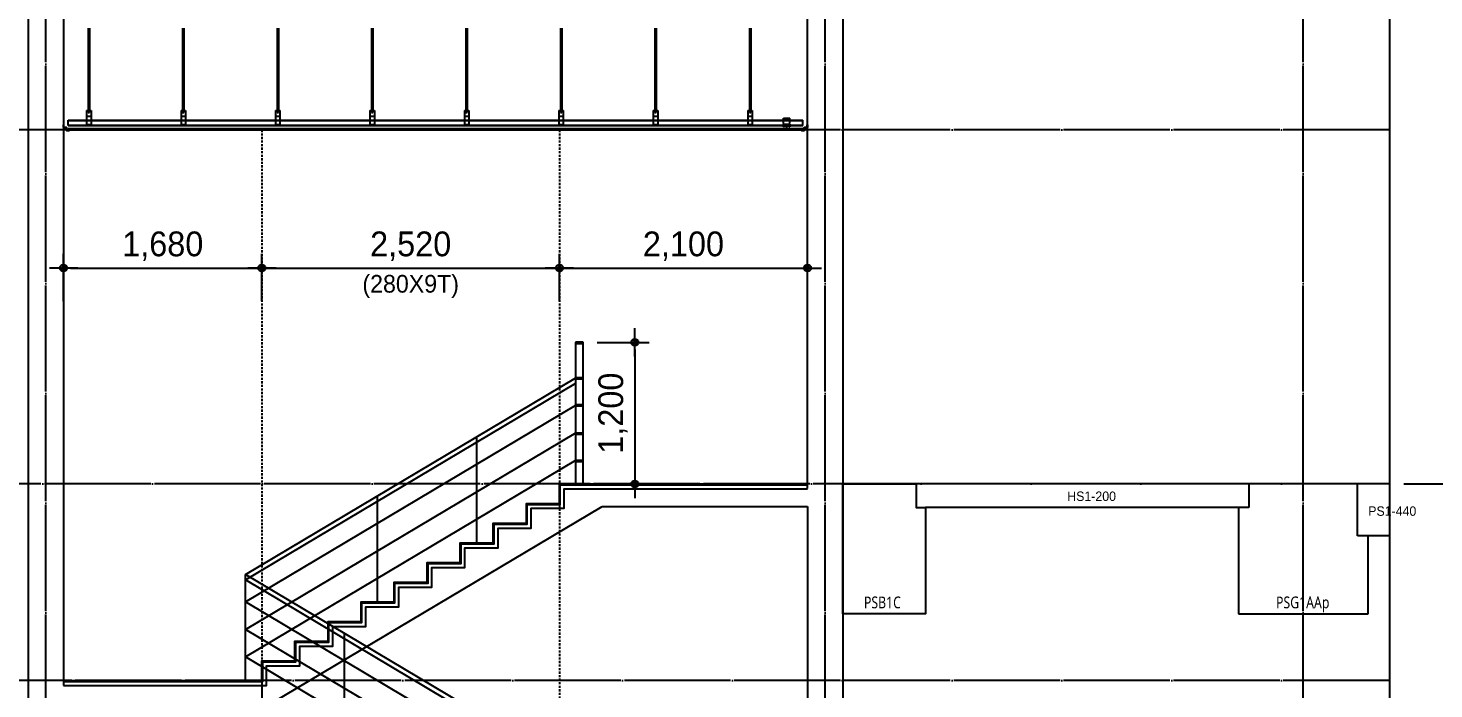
# Model space of a CAD drawing. Header units: millimetres. Extents: x 11948722 to 13111668, y -10771712 to -10232988.
# Drawn here: x 12378566 to 12390472, y -10473440 to -10467841 of the extents above; entities that cross this region are included whole.
import ezdxf
from ezdxf.enums import TextEntityAlignment as Align

# ---------------------------------------------------------------- set-up
doc = ezdxf.new("R2010")
doc.units = ezdxf.units.MM
doc.header["$LTSCALE"] = 150
doc.header["$MEASUREMENT"] = 0
for name, pattern in [('CEN', [6.2, 6, -0.1, 0, -0.1]), ('Xref-계단단면도$0$H', [1, 0.6, -0.4]), ('Xref-계단단면도$0$HIDDEN', [0.375, 0.25, -0.125])]:
    doc.linetypes.add(name, pattern=pattern)
doc.layers.get('0').update_dxf_attribs({"linetype": 'CONTINUOUS'})
doc.layers.get('Defpoints').update_dxf_attribs({"color": 117, "linetype": 'CONTINUOUS'})
for name, color, linetype in [('A-중심선', 10, 'CEN'), ('CON-C', 2, 'CONTINUOUS'), ('ELE-8', 8, 'CONTINUOUS'), ('Xref-계단단면도$0$3 dim0', 7, 'CONTINUOUS'), ('Xref-계단단면도$0$4', 4, 'CONTINUOUS'), ('Xref-계단단면도$0$8', 8, 'CONTINUOUS'), ('Xref-계단단면도$0$A-CEIL', 6, 'CONTINUOUS'), ('Xref-계단단면도$0$A-DIM', 7, 'CONTINUOUS'), ('Xref-계단단면도$0$FIN', 5, 'CONTINUOUS')]:
    doc.layers.add(name, color=color, linetype=linetype)
doc.styles.get("Standard").update_dxf_attribs({"font": 'NanumGothic.ttf'})
doc.styles.add('Xref-계단단면도$0$나눔고딕 Se', font='')
doc.styles.add('Xref-계단단면도$0$돋움', font='')
doc.styles.get('Xref-계단단면도$0$나눔고딕 Se').set_extended_font_data('Dotum')
doc.styles.get('Xref-계단단면도$0$돋움').set_extended_font_data('Dotum')
doc.dimstyles.new('Xref-계단단면도$0$A1-100', dxfattribs={"dimtxt": 3, "dimasz": 1, "dimexe": 2, "dimexo": 2, "dimgap": 1, "dimtad": 1, "dimdec": 0, "dimzin": 12, "dimdsep": 46, "dimlunit": 6, "dimtxsty": 'Xref-계단단면도$0$나눔고딕 Se', "dimblk1": 'Xref-계단단면도$0$DIMDOT', "dimblk2": 'Xref-계단단면도$0$DIMDOT', "dimsah": 1, "dimcen": -1, "dimdle": 2, "dimclrd": 256, "dimclre": 256, "dimclrt": 3, "dimadec": 0, "dimazin": 0, "dimtfac": 1, "dimtdec": 0, "dimtix": 1, "dimtmove": 2, "dimatfit": 3, "dimldrblk": 'Xref-계단단면도$0$DIMDOT', "dimfxl": 1, "dimtvp": 1, "dimtolj": 1, "dimtzin": 12, "dimlwd": -1, "dimlwe": -1, "dimarcsym": 0})

# ---------------------------------------------------------------- blocks, each defined once
blk = doc.blocks.new('Xref-계단단면도$0$DIMDOT')
at = {"color": 0}
blk.add_line((-2, 0), (2, 0), dxfattribs=at)
for radius in [0.5, 0.25]:
    blk.add_circle((0, 0), radius, dxfattribs=at)
blk = doc.blocks.new('*D551')
at = {"layer": 'Defpoints', "color": 0, "ltscale": 1200}
for p in [(12390096, -10471704), (12390096, -10481704), (12393096, -10481704)]:
    blk.add_point(p, dxfattribs=at)
at = {"layer": 'Xref-계단단면도$0$3 dim0'}
for p, q in [((12390216, -10471704), (12393216, -10471704)), ((12393096, -10471764), (12393096, -10481644)), ((12390216, -10481704), (12393216, -10481704))]:
    blk.add_line(p, q, dxfattribs=at)
at = {"layer": 'Xref-계단단면도$0$3 dim0', "ltscale": 1200, "xscale": 60, "yscale": 60, "zscale": 60}
for p, rotation in [((12393096, -10471704), 90), ((12393096, -10481704), 270)]:
    blk.add_blockref('Xref-계단단면도$0$DIMDOT', p, dxfattribs=dict(at, rotation=rotation))
at = {"layer": 'Xref-계단단면도$0$3 dim0', "color": 3, "ltscale": 1200, "insert": (12392911, -10476704), "char_height": 210, "attachment_point": 5, "rotation": 90, "style": 'Xref-계단단면도$0$나눔고딕 Se'}
blk.add_mtext('\\A1;10,000', dxfattribs=at)
blk = doc.blocks.new('*D541')
at = {"layer": 'Defpoints', "color": 0, "ltscale": 1200}
for p in [(12390096, -10461704), (12393696, -10461704), (12390096, -10491704)]:
    blk.add_point(p, dxfattribs=at)
at = {"layer": 'Xref-계단단면도$0$3 dim0'}
for p, q in [((12390216, -10461704), (12393816, -10461704)), ((12393696, -10491644), (12393696, -10461764)), ((12390216, -10491704), (12393816, -10491704))]:
    blk.add_line(p, q, dxfattribs=at)
at = {"layer": 'Xref-계단단면도$0$3 dim0', "ltscale": 1200, "xscale": 60, "yscale": 60, "zscale": 60}
for p, rotation in [((12393696, -10461704), 90), ((12393696, -10491704), 270)]:
    blk.add_blockref('Xref-계단단면도$0$DIMDOT', p, dxfattribs=dict(at, rotation=rotation))
at = {"layer": 'Xref-계단단면도$0$3 dim0', "color": 3, "ltscale": 1200, "insert": (12393511, -10476704), "char_height": 210, "attachment_point": 5, "rotation": 90, "style": 'Xref-계단단면도$0$나눔고딕 Se'}
blk.add_mtext('\\A1;30,000', dxfattribs=at)
blk = doc.blocks.new('*D544')
at = {"layer": 'Defpoints', "color": 0, "ltscale": 1200}
for p in [(12390096, -10461704), (12393096, -10461704), (12390096, -10471704)]:
    blk.add_point(p, dxfattribs=at)
at = {"layer": 'Xref-계단단면도$0$3 dim0'}
for p, q in [((12390216, -10461704), (12393216, -10461704)), ((12393096, -10471644), (12393096, -10461764)), ((12390216, -10471704), (12393216, -10471704))]:
    blk.add_line(p, q, dxfattribs=at)
at = {"layer": 'Xref-계단단면도$0$3 dim0', "ltscale": 1200, "xscale": 60, "yscale": 60, "zscale": 60}
for p, rotation in [((12393096, -10461704), 90), ((12393096, -10471704), 270)]:
    blk.add_blockref('Xref-계단단면도$0$DIMDOT', p, dxfattribs=dict(at, rotation=rotation))
at = {"layer": 'Xref-계단단면도$0$3 dim0', "color": 3, "ltscale": 1200, "insert": (12392911, -10466704), "char_height": 210, "attachment_point": 5, "rotation": 90, "style": 'Xref-계단단면도$0$나눔고딕 Se'}
blk.add_mtext('\\A1;10,000', dxfattribs=at)
blk = doc.blocks.new('*D575')
at = {"layer": 'Defpoints', "color": 0, "ltscale": 1200}
for p in [(12380546, -10469874), (12378866, -10470274), (12380546, -10470274)]:
    blk.add_point(p, dxfattribs=at)
at = {"layer": 'Xref-계단단면도$0$3 dim0'}
for p, q in [((12378866, -10470154), (12378866, -10469754)), ((12380546, -10470154), (12380546, -10469754)), ((12378926, -10469874), (12380486, -10469874))]:
    blk.add_line(p, q, dxfattribs=at)
at = {"layer": 'Xref-계단단면도$0$3 dim0', "ltscale": 1200, "xscale": 60, "yscale": 60, "zscale": 60, "rotation": 180}
blk.add_blockref('Xref-계단단면도$0$DIMDOT', (12378866, -10469874), dxfattribs=at)
at = {"layer": 'Xref-계단단면도$0$3 dim0', "ltscale": 1200, "xscale": 60, "yscale": 60, "zscale": 60}
blk.add_blockref('Xref-계단단면도$0$DIMDOT', (12380546, -10469874), dxfattribs=at)
at = {"layer": 'Xref-계단단면도$0$3 dim0', "color": 3, "ltscale": 1200, "insert": (12379706, -10469689), "char_height": 210, "attachment_point": 5, "style": 'Xref-계단단면도$0$나눔고딕 Se'}
blk.add_mtext('\\A1;1,680', dxfattribs=at)
blk = doc.blocks.new('*D576')
at = {"layer": 'Defpoints', "color": 0, "ltscale": 1200}
for p in [(12383066, -10469874), (12380546, -10470274), (12383066, -10470274)]:
    blk.add_point(p, dxfattribs=at)
at = {"layer": 'Xref-계단단면도$0$3 dim0'}
for p, q in [((12380546, -10470154), (12380546, -10469754)), ((12383066, -10470154), (12383066, -10469754)), ((12380606, -10469874), (12383006, -10469874))]:
    blk.add_line(p, q, dxfattribs=at)
at = {"layer": 'Xref-계단단면도$0$3 dim0', "ltscale": 1200, "xscale": 60, "yscale": 60, "zscale": 60, "rotation": 180}
blk.add_blockref('Xref-계단단면도$0$DIMDOT', (12380546, -10469874), dxfattribs=at)
at = {"layer": 'Xref-계단단면도$0$3 dim0', "ltscale": 1200, "xscale": 60, "yscale": 60, "zscale": 60}
blk.add_blockref('Xref-계단단면도$0$DIMDOT', (12383066, -10469874), dxfattribs=at)
at = {"layer": 'Xref-계단단면도$0$3 dim0', "color": 3, "ltscale": 1200, "char_height": 210, "attachment_point": 5, "style": 'Xref-계단단면도$0$나눔고딕 Se'}
for s, insert in [('\\A1;2,520', (12381806, -10469689)), ('\\H0.714286x;(280X9T)', (12381806, -10470030))]:
    blk.add_mtext(s, dxfattribs=dict(at, insert=insert))
blk = doc.blocks.new('*D577')
at = {"layer": 'Defpoints', "color": 0, "ltscale": 1200}
for p in [(12385166, -10469874), (12383066, -10470274), (12385166, -10470274)]:
    blk.add_point(p, dxfattribs=at)
at = {"layer": 'Xref-계단단면도$0$3 dim0'}
for p, q in [((12383066, -10470154), (12383066, -10469754)), ((12385166, -10470154), (12385166, -10469754)), ((12383126, -10469874), (12385106, -10469874))]:
    blk.add_line(p, q, dxfattribs=at)
at = {"layer": 'Xref-계단단면도$0$3 dim0', "ltscale": 1200, "xscale": 60, "yscale": 60, "zscale": 60, "rotation": 180}
blk.add_blockref('Xref-계단단면도$0$DIMDOT', (12383066, -10469874), dxfattribs=at)
at = {"layer": 'Xref-계단단면도$0$3 dim0', "ltscale": 1200, "xscale": 60, "yscale": 60, "zscale": 60}
blk.add_blockref('Xref-계단단면도$0$DIMDOT', (12385166, -10469874), dxfattribs=at)
at = {"layer": 'Xref-계단단면도$0$3 dim0', "color": 3, "ltscale": 1200, "insert": (12384116, -10469689), "char_height": 210, "attachment_point": 5, "style": 'Xref-계단단면도$0$나눔고딕 Se'}
blk.add_mtext('\\A1;2,100', dxfattribs=at)
blk = doc.blocks.new('PSB1C')
at = {"layer": 'CON-C', "ltscale": 1200, "flags": 128}
blk.add_lwpolyline([(-350, 0), (-350, 1100), (270, 1100), (270, 900), (350, 900), (350, 0)], close=True, dxfattribs=at)
at = {"layer": 'Defpoints', "color": 1, "width": 0.8}
blk.add_text('PSB1C', height=99.8, dxfattribs=at).set_placement((-171, 96), align=Align.MIDDLE_LEFT)
blk = doc.blocks.new('PSG1AAp')
at = {"layer": 'CON-C', "ltscale": 1200}
for p, q in [((460, 1100), (-460, 1100)), ((-460, 1100), (-460, 900)), ((460, 660), (460, 1100)), ((-550, 900), (-550, 0)), ((-460, 900), (-550, 900)), ((550, 660), (460, 660)), ((550, 0), (550, 660)), ((-550, 0), (550, 0))]:
    blk.add_line(p, q, dxfattribs=at)
at = {"layer": 'Defpoints', "color": 1, "width": 0.8}
blk.add_text('PSG1AAp', height=99.8, dxfattribs=at).set_placement((-231, 96), align=Align.MIDDLE_LEFT)
blk = doc.blocks.new('zw$3F14')
at = {"layer": 'Xref-계단단면도$0$A-CEIL', "ltscale": 1200}
for p, q in [((0, 0), (0, 1200)), ((60, 0), (60, 1200))]:
    blk.add_line(p, q, dxfattribs=at)
at = {"layer": 'Xref-계단단면도$0$A-CEIL', "color": 4, "ltscale": 1200}
for points in [[(60, 1200), (0, 1200), (0, 1191), (60, 1191)], [(60, 900), (0, 900), (0, 891), (60, 891)], [(60, 670), (0, 670), (0, 661), (60, 661)], [(60, 430), (0, 430), (0, 421), (60, 421)], [(60, 200), (0, 200), (0, 191), (60, 191)]]:
    blk.add_lwpolyline(points, close=True, dxfattribs=at)
blk = doc.blocks.new('*D3501')
at = {"layer": 'Defpoints', "color": 0, "ltscale": 1200}
for p in [(12383266, -10470504), (12383266, -10471704), (12383705, -10471704)]:
    blk.add_point(p, dxfattribs=at)
at = {"layer": 'Xref-계단단면도$0$3 dim0'}
for p, q in [((12383386, -10470504), (12383825, -10470504)), ((12383705, -10470564), (12383705, -10471644)), ((12383386, -10471704), (12383825, -10471704))]:
    blk.add_line(p, q, dxfattribs=at)
at = {"layer": 'Xref-계단단면도$0$3 dim0', "ltscale": 1200, "xscale": 60, "yscale": 60, "zscale": 60}
for p, rotation in [((12383705, -10470504), 90), ((12383705, -10471704), 270)]:
    blk.add_blockref('Xref-계단단면도$0$DIMDOT', p, dxfattribs=dict(at, rotation=rotation))
at = {"layer": 'Xref-계단단면도$0$3 dim0', "color": 3, "ltscale": 1200, "insert": (12383520, -10471104), "char_height": 210, "attachment_point": 5, "rotation": 90, "style": 'Xref-계단단면도$0$나눔고딕 Se'}
blk.add_mtext('\\A1;1,200', dxfattribs=at)

msp = doc.modelspace()

# ---------------------------------------------------------------- linework, layer by layer
at = {"layer": 'A-중심선'}
for p, q in [((12378715.8, -10505334.5), (12378715.8, -10458703.5)), ((12385315.8, -10505334.5), (12385315.8, -10458703.5)), ((12389365.8, -10505334.5), (12389365.8, -10458703.5)), ((12390096.5, -10468703.5), (12372470.5, -10468703.5)), ((12388905.8, -10471703.5), (12372470.5, -10471703.5)), ((12390096.5, -10471703.5), (12388905.8, -10471703.5)), ((12390096.5, -10473370.2), (12372470.5, -10473370.2))]:
    msp.add_line(p, q, dxfattribs=at)
at = {"layer": 'CON-C', "ltscale": 1200}
for p, q in [((12385465.8, -10461953.5), (12385465.8, -10501943.5)), ((12378865.8, -10462153.5), (12378865.8, -10473410.2)), ((12385165.8, -10471743.5), (12385165.8, -10462153.5)), ((12378565.8, -10462953.5), (12378565.8, -10501943.5)), ((12380627, -10473560.2), (12383427, -10471893.6)), ((12383427, -10471893.6), (12385165.8, -10471893.6)), ((12385165.8, -10471893.6), (12385165.8, -10475076.9))]:
    msp.add_line(p, q, dxfattribs=at)
at = {"layer": 'CON-C', "ltscale": 1200, "flags": 128}
msp.add_lwpolyline([(12378865.8, -10473410.2), (12380585.8, -10473410.2), (12380585.8, -10473243.6), (12380865.8, -10473243.6), (12380865.8, -10473076.9), (12381145.8, -10473076.9), (12381145.8, -10472910.2), (12381425.8, -10472910.2), (12381425.8, -10472743.6), (12381705.8, -10472743.6), (12381705.8, -10472576.9), (12381985.8, -10472576.9), (12381985.8, -10472410.2), (12382265.8, -10472410.2), (12382265.8, -10472243.6), (12382545.8, -10472243.6), (12382545.8, -10472076.9), (12382825.8, -10472076.9), (12382825.8, -10471910.2), (12383105.8, -10471910.2), (12383105.8, -10471743.6), (12385165.8, -10471743.6)], dxfattribs=at)
at = {"layer": 'CON-C', "ltscale": 1200}
for points in [[(12388905.8, -10471703.5), (12386085.8, -10471703.5)], [(12390096.5, -10471703.5), (12389825.8, -10471703.5)], [(12388905.8, -10471903.5), (12386165.8, -10471903.5)], [(12390096.5, -10472143.5), (12389915.8, -10472143.5)]]:
    msp.add_lwpolyline(points, dxfattribs=at)
at = {"layer": 'Defpoints', "ltscale": 1200}
msp.add_lwpolyline([(12372470.5, -10458703.5), (12390096.5, -10458703.5), (12390096.5, -10506212.6), (12372470.5, -10506212.6)], close=True, dxfattribs=at)
at = {"layer": 'ELE-8', "ltscale": 300}
for p, q in [((12383205.8, -10474136.9), (12380405.8, -10472470.3)), ((12383205.8, -10474183.4), (12380405.8, -10472516.8)), ((12383205.8, -10474369.6), (12380405.8, -10472703)), ((12383205.8, -10474602.4), (12380405.8, -10472935.8)), ((12381245.8, -10473870.3), (12381245.8, -10472970.3)), ((12383205.8, -10474835.1), (12380405.8, -10473168.5))]:
    msp.add_line(p, q, dxfattribs=at)
at = {"layer": 'ELE-8', "ltscale": 300, "flags": 128}
msp.add_lwpolyline([(12378865.8, -10473370.2), (12380545.8, -10473370.2), (12380545.8, -10473536.9), (12380825.8, -10473536.9), (12380825.8, -10473703.6), (12381105.8, -10473703.6), (12381105.8, -10473870.2), (12381385.8, -10473870.2), (12381385.8, -10474036.9), (12381665.8, -10474036.9), (12381665.8, -10474203.6), (12381945.8, -10474203.6), (12381945.8, -10474370.2), (12382225.8, -10474370.2), (12382225.8, -10474536.9), (12382505.8, -10474536.9), (12382505.8, -10474703.6), (12382785.8, -10474703.6), (12382785.8, -10474870.2), (12383065.8, -10474870.2), (12383065.8, -10475036.9), (12385165.8, -10475036.9)], dxfattribs=at)
at = {"layer": 'Xref-계단단면도$0$4', "ltscale": 0.1}
for points in [[(12378915.8, -10468709.5), (12378915.8, -10468703.5), (12378914.8, -10468703.5), (12378914.8, -10468708.5), (12378891.8, -10468708.5), (12378891.8, -10468683.5), (12378866.8, -10468683.5), (12378866.8, -10468659.5), (12378865.8, -10468659.5), (12378865.8, -10468684.5), (12378890.8, -10468684.5), (12378890.8, -10468709.5), (12378915.8, -10468709.5)], [(12385115.8, -10468709.5), (12385115.8, -10468703.5), (12385116.8, -10468703.5), (12385116.8, -10468708.5), (12385139.8, -10468708.5), (12385139.8, -10468683.5), (12385164.8, -10468683.5), (12385164.8, -10468659.5), (12385165.8, -10468659.5), (12385165.8, -10468684.5), (12385140.8, -10468684.5), (12385140.8, -10468709.5), (12385115.8, -10468709.5)]]:
    msp.add_lwpolyline(points, dxfattribs=at)
at = {"layer": 'Xref-계단단면도$0$8'}
for p, q in [((12379074.2, -10467841), (12379074.2, -10468534.8)), ((12379085.4, -10467841), (12379085.4, -10468534.8)), ((12379874.2, -10467841), (12379874.2, -10468534.8)), ((12379885.4, -10467841), (12379885.4, -10468534.8)), ((12380674.2, -10467841), (12380674.2, -10468534.8)), ((12380685.4, -10467841), (12380685.4, -10468534.8)), ((12381474.2, -10467841), (12381474.2, -10468534.8)), ((12381485.4, -10467841), (12381485.4, -10468534.8)), ((12382274.2, -10467841), (12382274.2, -10468534.8)), ((12382285.4, -10467841), (12382285.4, -10468534.8)), ((12383074.2, -10467841), (12383074.2, -10468534.8)), ((12383085.4, -10467841), (12383085.4, -10468534.8)), ((12383874.2, -10467841), (12383874.2, -10468534.8)), ((12383885.4, -10467841), (12383885.4, -10468534.8)), ((12384674.2, -10467841), (12384674.2, -10468534.8)), ((12384685.4, -10467841), (12384685.4, -10468534.8)), ((12379061, -10468538.5), (12379061, -10468657.3)), ((12379061, -10468538.5), (12379098.5, -10468538.5)), ((12379061, -10468542.3), (12379098.5, -10468542.3)), ((12379068.5, -10468534.8), (12379091, -10468534.8)), ((12379068.5, -10468534.8), (12379068.5, -10468538.5)), ((12379068.5, -10468542.3), (12379068.5, -10468546)), ((12379068.5, -10468546), (12379091, -10468546)), ((12379072.3, -10468534.8), (12379072.3, -10468538.5)), ((12379072.3, -10468542.3), (12379072.3, -10468546)), ((12379074.2, -10468529.8), (12379085.4, -10468529.8)), ((12379074.2, -10468532.3), (12379085.4, -10468532.3)), ((12379074.2, -10468546), (12379074.2, -10468557.3)), ((12379074.2, -10468547.3), (12379085.4, -10468547.3)), ((12379074.2, -10468549.8), (12379085.4, -10468549.8)), ((12379074.2, -10468552.3), (12379085.4, -10468552.3)), ((12379074.2, -10468554.8), (12379085.4, -10468554.8)), ((12379074.2, -10468554.8), (12379085.4, -10468554.8)), ((12379074.2, -10468557.3), (12379085.4, -10468557.3)), ((12379085.4, -10468546), (12379085.4, -10468557.3)), ((12379087.3, -10468534.8), (12379087.3, -10468538.5)), ((12379087.3, -10468542.3), (12379087.3, -10468546)), ((12379091, -10468534.8), (12379091, -10468538.5)), ((12379091, -10468542.3), (12379091, -10468546)), ((12379098.5, -10468538.5), (12379098.5, -10468657.3)), ((12379861, -10468538.5), (12379861, -10468657.3)), ((12379861, -10468538.5), (12379898.5, -10468538.5)), ((12379861, -10468542.3), (12379898.5, -10468542.3)), ((12379868.5, -10468534.8), (12379891, -10468534.8)), ((12379868.5, -10468534.8), (12379868.5, -10468538.5)), ((12379868.5, -10468542.3), (12379868.5, -10468546)), ((12379868.5, -10468546), (12379891, -10468546)), ((12379872.3, -10468534.8), (12379872.3, -10468538.5)), ((12379872.3, -10468542.3), (12379872.3, -10468546)), ((12379874.2, -10468529.8), (12379885.4, -10468529.8)), ((12379874.2, -10468532.3), (12379885.4, -10468532.3)), ((12379874.2, -10468546), (12379874.2, -10468557.3)), ((12379874.2, -10468547.3), (12379885.4, -10468547.3)), ((12379874.2, -10468549.8), (12379885.4, -10468549.8)), ((12379874.2, -10468552.3), (12379885.4, -10468552.3)), ((12379874.2, -10468554.8), (12379885.4, -10468554.8)), ((12379874.2, -10468554.8), (12379885.4, -10468554.8)), ((12379874.2, -10468557.3), (12379885.4, -10468557.3)), ((12379885.4, -10468546), (12379885.4, -10468557.3)), ((12379887.3, -10468534.8), (12379887.3, -10468538.5)), ((12379887.3, -10468542.3), (12379887.3, -10468546)), ((12379891, -10468534.8), (12379891, -10468538.5)), ((12379891, -10468542.3), (12379891, -10468546)), ((12379898.5, -10468538.5), (12379898.5, -10468657.3)), ((12380661, -10468538.5), (12380661, -10468657.3)), ((12380661, -10468538.5), (12380698.5, -10468538.5)), ((12380661, -10468542.3), (12380698.5, -10468542.3)), ((12380668.5, -10468534.8), (12380691, -10468534.8)), ((12380668.5, -10468534.8), (12380668.5, -10468538.5)), ((12380668.5, -10468542.3), (12380668.5, -10468546)), ((12380668.5, -10468546), (12380691, -10468546)), ((12380672.3, -10468534.8), (12380672.3, -10468538.5)), ((12380672.3, -10468542.3), (12380672.3, -10468546)), ((12380674.2, -10468529.8), (12380685.4, -10468529.8)), ((12380674.2, -10468532.3), (12380685.4, -10468532.3)), ((12380674.2, -10468546), (12380674.2, -10468557.3)), ((12380674.2, -10468547.3), (12380685.4, -10468547.3)), ((12380674.2, -10468549.8), (12380685.4, -10468549.8)), ((12380674.2, -10468552.3), (12380685.4, -10468552.3)), ((12380674.2, -10468554.8), (12380685.4, -10468554.8)), ((12380674.2, -10468554.8), (12380685.4, -10468554.8)), ((12380674.2, -10468557.3), (12380685.4, -10468557.3)), ((12380685.4, -10468546), (12380685.4, -10468557.3)), ((12380687.3, -10468534.8), (12380687.3, -10468538.5)), ((12380687.3, -10468542.3), (12380687.3, -10468546)), ((12380691, -10468534.8), (12380691, -10468538.5)), ((12380691, -10468542.3), (12380691, -10468546)), ((12380698.5, -10468538.5), (12380698.5, -10468657.3)), ((12381461, -10468538.5), (12381461, -10468657.3)), ((12381461, -10468538.5), (12381498.5, -10468538.5)), ((12381461, -10468542.3), (12381498.5, -10468542.3)), ((12381468.5, -10468534.8), (12381491, -10468534.8)), ((12381468.5, -10468534.8), (12381468.5, -10468538.5)), ((12381468.5, -10468542.3), (12381468.5, -10468546)), ((12381468.5, -10468546), (12381491, -10468546)), ((12381472.3, -10468534.8), (12381472.3, -10468538.5)), ((12381472.3, -10468542.3), (12381472.3, -10468546)), ((12381474.2, -10468529.8), (12381485.4, -10468529.8)), ((12381474.2, -10468532.3), (12381485.4, -10468532.3)), ((12381474.2, -10468546), (12381474.2, -10468557.3)), ((12381474.2, -10468547.3), (12381485.4, -10468547.3)), ((12381474.2, -10468549.8), (12381485.4, -10468549.8)), ((12381474.2, -10468552.3), (12381485.4, -10468552.3)), ((12381474.2, -10468554.8), (12381485.4, -10468554.8)), ((12381474.2, -10468554.8), (12381485.4, -10468554.8)), ((12381474.2, -10468557.3), (12381485.4, -10468557.3)), ((12381485.4, -10468546), (12381485.4, -10468557.3)), ((12381487.3, -10468534.8), (12381487.3, -10468538.5)), ((12381487.3, -10468542.3), (12381487.3, -10468546)), ((12381491, -10468534.8), (12381491, -10468538.5)), ((12381491, -10468542.3), (12381491, -10468546)), ((12381498.5, -10468538.5), (12381498.5, -10468657.3)), ((12382261, -10468538.5), (12382261, -10468657.3)), ((12382261, -10468538.5), (12382298.5, -10468538.5)), ((12382261, -10468542.3), (12382298.5, -10468542.3)), ((12382268.5, -10468534.8), (12382291, -10468534.8)), ((12382268.5, -10468534.8), (12382268.5, -10468538.5)), ((12382268.5, -10468542.3), (12382268.5, -10468546)), ((12382268.5, -10468546), (12382291, -10468546)), ((12382272.3, -10468534.8), (12382272.3, -10468538.5)), ((12382272.3, -10468542.3), (12382272.3, -10468546)), ((12382274.2, -10468529.8), (12382285.4, -10468529.8)), ((12382274.2, -10468532.3), (12382285.4, -10468532.3)), ((12382274.2, -10468546), (12382274.2, -10468557.3)), ((12382274.2, -10468547.3), (12382285.4, -10468547.3)), ((12382274.2, -10468549.8), (12382285.4, -10468549.8)), ((12382274.2, -10468552.3), (12382285.4, -10468552.3)), ((12382274.2, -10468554.8), (12382285.4, -10468554.8)), ((12382274.2, -10468554.8), (12382285.4, -10468554.8)), ((12382274.2, -10468557.3), (12382285.4, -10468557.3)), ((12382285.4, -10468546), (12382285.4, -10468557.3)), ((12382287.3, -10468534.8), (12382287.3, -10468538.5)), ((12382287.3, -10468542.3), (12382287.3, -10468546)), ((12382291, -10468534.8), (12382291, -10468538.5)), ((12382291, -10468542.3), (12382291, -10468546)), ((12382298.5, -10468538.5), (12382298.5, -10468657.3)), ((12383061, -10468538.5), (12383098.5, -10468538.5)), ((12383061, -10468538.5), (12383061, -10468657.3)), ((12383061, -10468542.3), (12383098.5, -10468542.3)), ((12383068.5, -10468534.8), (12383091, -10468534.8)), ((12383068.5, -10468534.8), (12383068.5, -10468538.5)), ((12383068.5, -10468542.3), (12383068.5, -10468546)), ((12383068.5, -10468546), (12383091, -10468546)), ((12383072.3, -10468534.8), (12383072.3, -10468538.5)), ((12383072.3, -10468542.3), (12383072.3, -10468546)), ((12383074.2, -10468529.8), (12383085.4, -10468529.8)), ((12383074.2, -10468532.3), (12383085.4, -10468532.3)), ((12383074.2, -10468546), (12383074.2, -10468557.3)), ((12383074.2, -10468547.3), (12383085.4, -10468547.3)), ((12383074.2, -10468549.8), (12383085.4, -10468549.8)), ((12383074.2, -10468552.3), (12383085.4, -10468552.3)), ((12383074.2, -10468554.8), (12383085.4, -10468554.8)), ((12383074.2, -10468554.8), (12383085.4, -10468554.8)), ((12383074.2, -10468557.3), (12383085.4, -10468557.3)), ((12383085.4, -10468546), (12383085.4, -10468557.3)), ((12383087.3, -10468534.8), (12383087.3, -10468538.5)), ((12383087.3, -10468542.3), (12383087.3, -10468546)), ((12383091, -10468534.8), (12383091, -10468538.5)), ((12383091, -10468542.3), (12383091, -10468546)), ((12383098.5, -10468538.5), (12383098.5, -10468657.3)), ((12383861, -10468538.5), (12383861, -10468657.3)), ((12383861, -10468538.5), (12383898.5, -10468538.5)), ((12383861, -10468542.3), (12383898.5, -10468542.3)), ((12383868.5, -10468534.8), (12383868.5, -10468538.5)), ((12383868.5, -10468534.8), (12383891, -10468534.8)), ((12383868.5, -10468542.3), (12383868.5, -10468546)), ((12383868.5, -10468546), (12383891, -10468546)), ((12383872.3, -10468534.8), (12383872.3, -10468538.5)), ((12383872.3, -10468542.3), (12383872.3, -10468546)), ((12383874.2, -10468529.8), (12383885.4, -10468529.8)), ((12383874.2, -10468532.3), (12383885.4, -10468532.3)), ((12383874.2, -10468546), (12383874.2, -10468557.3)), ((12383874.2, -10468547.3), (12383885.4, -10468547.3)), ((12383874.2, -10468549.8), (12383885.4, -10468549.8)), ((12383874.2, -10468552.3), (12383885.4, -10468552.3)), ((12383874.2, -10468554.8), (12383885.4, -10468554.8)), ((12383874.2, -10468554.8), (12383885.4, -10468554.8)), ((12383874.2, -10468557.3), (12383885.4, -10468557.3)), ((12383885.4, -10468546), (12383885.4, -10468557.3)), ((12383887.3, -10468534.8), (12383887.3, -10468538.5)), ((12383887.3, -10468542.3), (12383887.3, -10468546)), ((12383891, -10468534.8), (12383891, -10468538.5)), ((12383891, -10468542.3), (12383891, -10468546)), ((12383898.5, -10468538.5), (12383898.5, -10468657.3)), ((12384661, -10468538.5), (12384661, -10468657.3)), ((12384661, -10468538.5), (12384698.5, -10468538.5)), ((12384661, -10468542.3), (12384698.5, -10468542.3)), ((12384668.5, -10468534.8), (12384668.5, -10468538.5)), ((12384668.5, -10468534.8), (12384691, -10468534.8)), ((12384668.5, -10468542.3), (12384668.5, -10468546)), ((12384668.5, -10468546), (12384691, -10468546)), ((12384672.3, -10468534.8), (12384672.3, -10468538.5)), ((12384672.3, -10468542.3), (12384672.3, -10468546)), ((12384674.2, -10468529.8), (12384685.4, -10468529.8)), ((12384674.2, -10468532.3), (12384685.4, -10468532.3)), ((12384674.2, -10468546), (12384674.2, -10468557.3)), ((12384674.2, -10468547.3), (12384685.4, -10468547.3)), ((12384674.2, -10468549.8), (12384685.4, -10468549.8)), ((12384674.2, -10468552.3), (12384685.4, -10468552.3)), ((12384674.2, -10468554.8), (12384685.4, -10468554.8)), ((12384674.2, -10468554.8), (12384685.4, -10468554.8)), ((12384674.2, -10468557.3), (12384685.4, -10468557.3)), ((12384685.4, -10468546), (12384685.4, -10468557.3)), ((12384687.3, -10468534.8), (12384687.3, -10468538.5)), ((12384687.3, -10468542.3), (12384687.3, -10468546)), ((12384691, -10468534.8), (12384691, -10468538.5)), ((12384691, -10468542.3), (12384691, -10468546)), ((12384698.5, -10468538.5), (12384698.5, -10468657.3)), ((12379061, -10468588.5), (12379098.5, -10468588.5)), ((12379061, -10468657.3), (12379098.5, -10468657.3)), ((12379861, -10468588.5), (12379898.5, -10468588.5)), ((12379861, -10468657.3), (12379898.5, -10468657.3)), ((12380661, -10468588.5), (12380698.5, -10468588.5)), ((12380661, -10468657.3), (12380698.5, -10468657.3)), ((12381461, -10468588.5), (12381498.5, -10468588.5)), ((12381461, -10468657.3), (12381498.5, -10468657.3)), ((12382261, -10468588.5), (12382298.5, -10468588.5)), ((12382261, -10468657.3), (12382298.5, -10468657.3)), ((12383061, -10468588.5), (12383098.5, -10468588.5)), ((12383061, -10468657.3), (12383098.5, -10468657.3)), ((12383861, -10468588.5), (12383898.5, -10468588.5)), ((12383861, -10468657.3), (12383898.5, -10468657.3)), ((12384661, -10468588.5), (12384698.5, -10468588.5)), ((12384661, -10468657.3), (12384698.5, -10468657.3)), ((12384962.2, -10468604.8), (12385018.4, -10468604.8)), ((12384962.2, -10468648.5), (12384962.2, -10468604.8)), ((12384962.2, -10468607.3), (12385018.4, -10468607.3)), ((12384962.2, -10468616), (12384965.9, -10468616)), ((12384968.4, -10468654.8), (12384962.2, -10468648.5)), ((12384962.2, -10468654.8), (12384968.4, -10468654.8)), ((12384962.2, -10468678.5), (12384962.2, -10468654.8)), ((12384969.7, -10468678.5), (12384962.2, -10468678.5)), ((12384964.7, -10468657.3), (12384968.4, -10468657.3)), ((12384964.7, -10468676), (12384964.7, -10468657.3)), ((12384964.7, -10468664.8), (12385015.9, -10468664.8)), ((12384967.6, -10468676), (12384964.7, -10468676)), ((12384967.9, -10468616), (12384970.9, -10468616)), ((12384968.4, -10468657.3), (12384968.4, -10468654.8)), ((12384968.4, -10468654.8), (12385012.2, -10468654.8)), ((12384970.9, -10468610.1), (12384970.9, -10468604.8)), ((12384970.9, -10468616), (12384970.9, -10468611.8)), ((12384998.4, -10468678.5), (12384982.2, -10468678.5)), ((12384996.3, -10468676), (12384984.3, -10468676)), ((12384985.9, -10468610.1), (12384985.9, -10468604.8)), ((12384985.9, -10468616), (12384985.9, -10468611.8)), ((12384985.9, -10468616), (12384989, -10468616)), ((12384990.7, -10468616), (12384994.7, -10468616)), ((12384994.7, -10468610.1), (12384994.7, -10468604.8)), ((12384994.7, -10468616), (12384994.7, -10468611.8)), ((12385009.7, -10468610.1), (12385009.7, -10468604.8)), ((12385009.7, -10468616), (12385009.7, -10468611.8)), ((12385009.7, -10468616), (12385013.5, -10468616)), ((12385018.4, -10468678.5), (12385010.9, -10468678.5)), ((12385012.2, -10468654.8), (12385018.4, -10468648.5)), ((12385012.2, -10468657.3), (12385012.2, -10468654.8)), ((12385012.2, -10468654.8), (12385018.4, -10468654.8)), ((12385012.2, -10468657.3), (12385015.9, -10468657.3)), ((12385015.9, -10468676), (12385013.1, -10468676)), ((12385014.8, -10468616), (12385018.4, -10468616)), ((12385015.9, -10468657.3), (12385015.9, -10468676)), ((12385018.4, -10468648.5), (12385018.4, -10468604.8)), ((12385018.4, -10468654.8), (12385018.4, -10468678.5))]:
    msp.add_line(p, q, dxfattribs=at)
at = {"layer": 'Xref-계단단면도$0$8', "linetype": 'Xref-계단단면도$0$HIDDEN', "ltscale": 0.1}
for p, q in [((12378904.8, -10468623.5), (12385126.8, -10468623.5)), ((12378904.8, -10468663.5), (12385126.8, -10468663.5))]:
    msp.add_line(p, q, dxfattribs=at)
at = {"layer": 'Xref-계단단면도$0$8'}
for centre, radius, start, end in [((12384975.9, -10468678.5), 8.75, 16.60155, 163.39845), ((12384975.9, -10468678.5), 6.25, 0, 180), ((12385004.7, -10468678.5), 8.75, 16.60155, 163.39845), ((12385004.7, -10468678.5), 6.25, 0, 180)]:
    msp.add_arc(centre, radius, start, end, dxfattribs=at)
at = {"layer": 'Xref-계단단면도$0$A-CEIL', "ltscale": 1200}
for p, q in [((12380405.8, -10472470.2), (12383205.8, -10470803.6)), ((12380405.8, -10472516.7), (12383205.8, -10470850.1)), ((12380405.8, -10472702.9), (12383205.8, -10471036.3)), ((12380405.8, -10472935.7), (12383205.8, -10471269.1)), ((12382365.8, -10472203.6), (12382365.8, -10471303.6)), ((12380405.8, -10473168.4), (12383205.8, -10471501.8)), ((12381525.8, -10472703.6), (12381525.8, -10471803.6)), ((12380405.8, -10473370.2), (12380405.8, -10472470.2))]:
    msp.add_line(p, q, dxfattribs=at)
at = {"layer": 'Xref-계단단면도$0$A-CEIL', "ltscale": 1200, "flags": 128}
for points in [[(12378865.8, -10473370.2), (12380545.8, -10473370.2), (12380545.8, -10473203.6), (12380825.8, -10473203.6), (12380825.8, -10473036.9), (12381105.8, -10473036.9), (12381105.8, -10472870.2), (12381385.8, -10472870.2), (12381385.8, -10472703.6), (12381665.8, -10472703.6), (12381665.8, -10472536.9), (12381945.8, -10472536.9), (12381945.8, -10472370.2), (12382225.8, -10472370.2), (12382225.8, -10472203.6), (12382505.8, -10472203.6), (12382505.8, -10472036.9), (12382785.8, -10472036.9), (12382785.8, -10471870.2), (12383065.8, -10471870.2), (12383065.8, -10471703.6), (12385165.8, -10471703.6)], [(12378865.8, -10473377.2), (12380552.8, -10473377.2), (12380552.8, -10473210.6), (12380832.8, -10473210.6), (12380832.8, -10473043.9), (12381112.8, -10473043.9), (12381112.8, -10472877.2), (12381392.8, -10472877.2), (12381392.8, -10472710.6), (12381672.8, -10472710.6), (12381672.8, -10472543.9), (12381952.8, -10472543.9), (12381952.8, -10472377.2), (12382232.8, -10472377.2), (12382232.8, -10472210.6), (12382512.8, -10472210.6), (12382512.8, -10472043.9), (12382792.8, -10472043.9), (12382792.8, -10471877.2), (12383072.8, -10471877.2), (12383072.8, -10471710.6), (12385165.8, -10471710.6)]]:
    msp.add_lwpolyline(points, dxfattribs=at)
at = {"layer": 'Xref-계단단면도$0$A-DIM', "color": 135, "linetype": 'Xref-계단단면도$0$H', "ltscale": 0.2}
for p, q in [((12380545.8, -10468703.5), (12380545.8, -10501703.5)), ((12383065.8, -10468703.5), (12383065.8, -10501703.5))]:
    msp.add_line(p, q, dxfattribs=at)
at = {"layer": 'Xref-계단단면도$0$FIN', "color": 8}
for p, q in [((12378904.8, -10468667.3), (12378904.8, -10468619.8)), ((12378904.8, -10468619.8), (12385126.8, -10468619.8)), ((12378904.8, -10468667.3), (12385126.8, -10468667.3)), ((12385126.8, -10468667.3), (12385126.8, -10468619.8))]:
    msp.add_line(p, q, dxfattribs=at)
at = {"layer": 'Xref-계단단면도$0$FIN', "color": 150}
for p, q in [((12378904.8, -10468691), (12385126.8, -10468691)), ((12378904.8, -10468703.5), (12385126.8, -10468703.5))]:
    msp.add_line(p, q, dxfattribs=at)
at = {"layer": 'Xref-계단단면도$0$FIN', "color": 150, "flags": 128}
for points in [[(12378904.8, -10468691), (12378904.8, -10468703.5)], [(12385126.8, -10468691), (12385126.8, -10468703.5)]]:
    msp.add_lwpolyline(points, dxfattribs=at)

# ---------------------------------------------------------------- block references
at = {"layer": 'CON-C', "ltscale": 1200}
for name, p in [('PSB1C', (12385815.8, -10472803.5)), ('PSG1AAp', (12389365.8, -10472803.5))]:
    msp.add_blockref(name, p, dxfattribs=at)
at = {"layer": 'Xref-계단단면도$0$A-CEIL', "ltscale": 1200}
msp.add_blockref('zw$3F14', (12383205.8, -10471703.6), dxfattribs=at)

# ---------------------------------------------------------------- texts
at = {"layer": 'Defpoints', "style": 'Xref-계단단면도$0$돋움'}
for s, p in [('HS1-200', (12387366.5, -10471847.7)), ('PS1-440', (12389915.7, -10471973.6))]:
    msp.add_text(s, height=80, dxfattribs=at).set_placement(p)

# ---------------------------------------------------------------- dimensions: what is measured, and where the dimension line sits
at = {"layer": 'Xref-계단단면도$0$3 dim0'}
for base, p1, p2, angle, picture, middle in [((12393696.5, -10461703.5), (12390096.5, -10491703.5), (12390096.5, -10461703.5), 90, '*D541', (12393511.1, -10476703.5)), ((12393096.5, -10461703.5), (12390096.5, -10471703.5), (12390096.5, -10461703.5), 270, '*D544', (12392911.1, -10466703.5)), ((12383705.2, -10471703.5), (12383265.8, -10470503.5), (12383265.8, -10471703.5), 270, '*D3501', (12383519.8, -10471103.5)), ((12393096.5, -10481703.5), (12390096.5, -10471703.5), (12390096.5, -10481703.5), 90, '*D551', (12392911.1, -10476703.5))]:
    dim = msp.add_linear_dim(base=base, p1=p1, p2=p2, angle=angle, dimstyle='Xref-계단단면도$0$A1-100', override={"dimscale": 60, "dimtxt": 3.5}, dxfattribs=at)
    dim.commit()
    dim.dimension.update_dxf_attribs({"geometry": picture, "text_midpoint": middle})
for base, p1, p2, picture, middle in [((12380545.8, -10469874), (12378865.8, -10470274), (12380545.8, -10470274), '*D575', (12379705.8, -10469688.7)), ((12385165.8, -10469874), (12383065.8, -10470274), (12385165.8, -10470274), '*D577', (12384115.8, -10469688.7))]:
    dim = msp.add_linear_dim(base=base, p1=p1, p2=p2, dimstyle='Xref-계단단면도$0$A1-100', override={"dimscale": 60, "dimtxt": 3.5, "dimblk1": 'Xref-계단단면도$0$DIMDOT', "dimblk2": 'Xref-계단단면도$0$DIMDOT'}, dxfattribs=at)
    dim.commit()
    dim.dimension.update_dxf_attribs({"geometry": picture, "text_midpoint": middle})
dim = msp.add_linear_dim(base=(12383065.8, -10469874), p1=(12380545.8, -10470274), p2=(12383065.8, -10470274), text='<>\\X\\H0.714286x;(280X9T)', dimstyle='Xref-계단단면도$0$A1-100', override={"dimscale": 60, "dimtxt": 3.5, "dimtxsty": 'Xref-계단단면도$0$나눔고딕 Se', "dimblk1": 'Xref-계단단면도$0$DIMDOT', "dimblk2": 'Xref-계단단면도$0$DIMDOT'}, dxfattribs=at)
dim.commit()
dim.dimension.update_dxf_attribs({"geometry": '*D576', "text_midpoint": (12381805.8, -10469874)})

doc.saveas('drawing.dxf')
